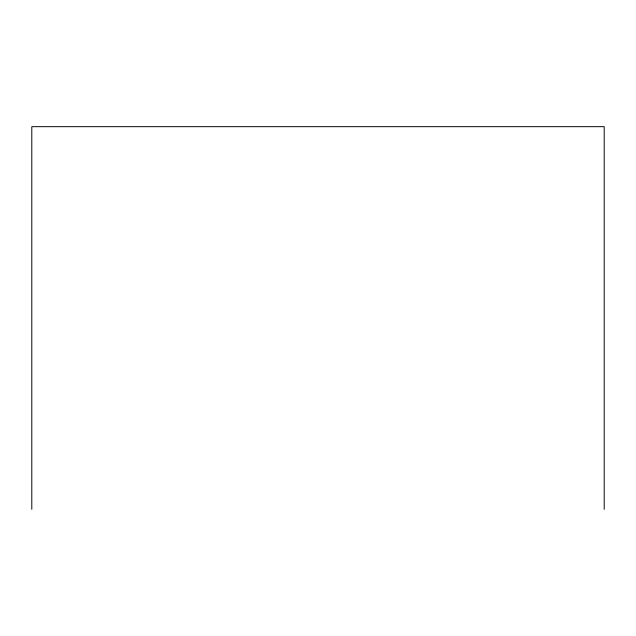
<?xml version="1.0" encoding="UTF-8"?>
<svg xmlns="http://www.w3.org/2000/svg" width="636" height="636" viewBox="0 0 636 636"><rect width="100%" height="100%" fill="white"/><g stroke="black" fill="none" stroke-linecap="round" stroke-linejoin="round"><path stroke-width="0.95" d="M604.2 509.333L604.2 126.667L31.8 126.667L31.8 509.333"/></g></svg>
